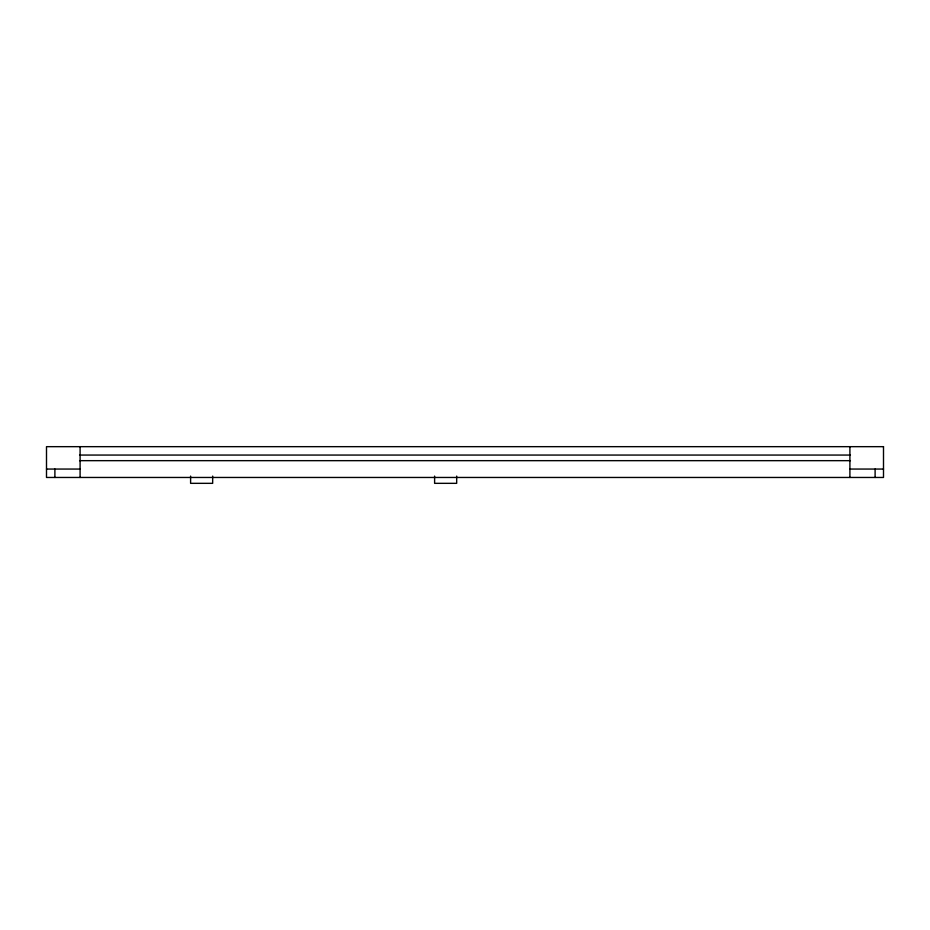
<?xml version="1.0" encoding="UTF-8"?>
<svg xmlns="http://www.w3.org/2000/svg" width="930" height="930" viewBox="0 0 930 930"><rect width="100%" height="100%" fill="white"/><g stroke="black" fill="none" stroke-linecap="round" stroke-linejoin="round"><path stroke-width="1.4" d="M79.573 455.061L850.427 455.061M79.573 460.664L850.427 460.664M46.5 469.057L80.096 469.057M849.904 469.057L883.5 469.057M875.107 469.057L875.107 477.462M849.904 446.667L849.904 477.462M456.677 476.102L456.677 483.333L434.612 483.333L434.612 476.102M212.668 476.102L212.668 483.333L190.604 483.333L190.604 476.102M80.096 446.667L80.096 477.462M54.893 469.057L54.893 477.462M883.5 446.667L46.5 446.667L46.5 477.462L883.5 477.462L883.5 446.667"/></g></svg>
